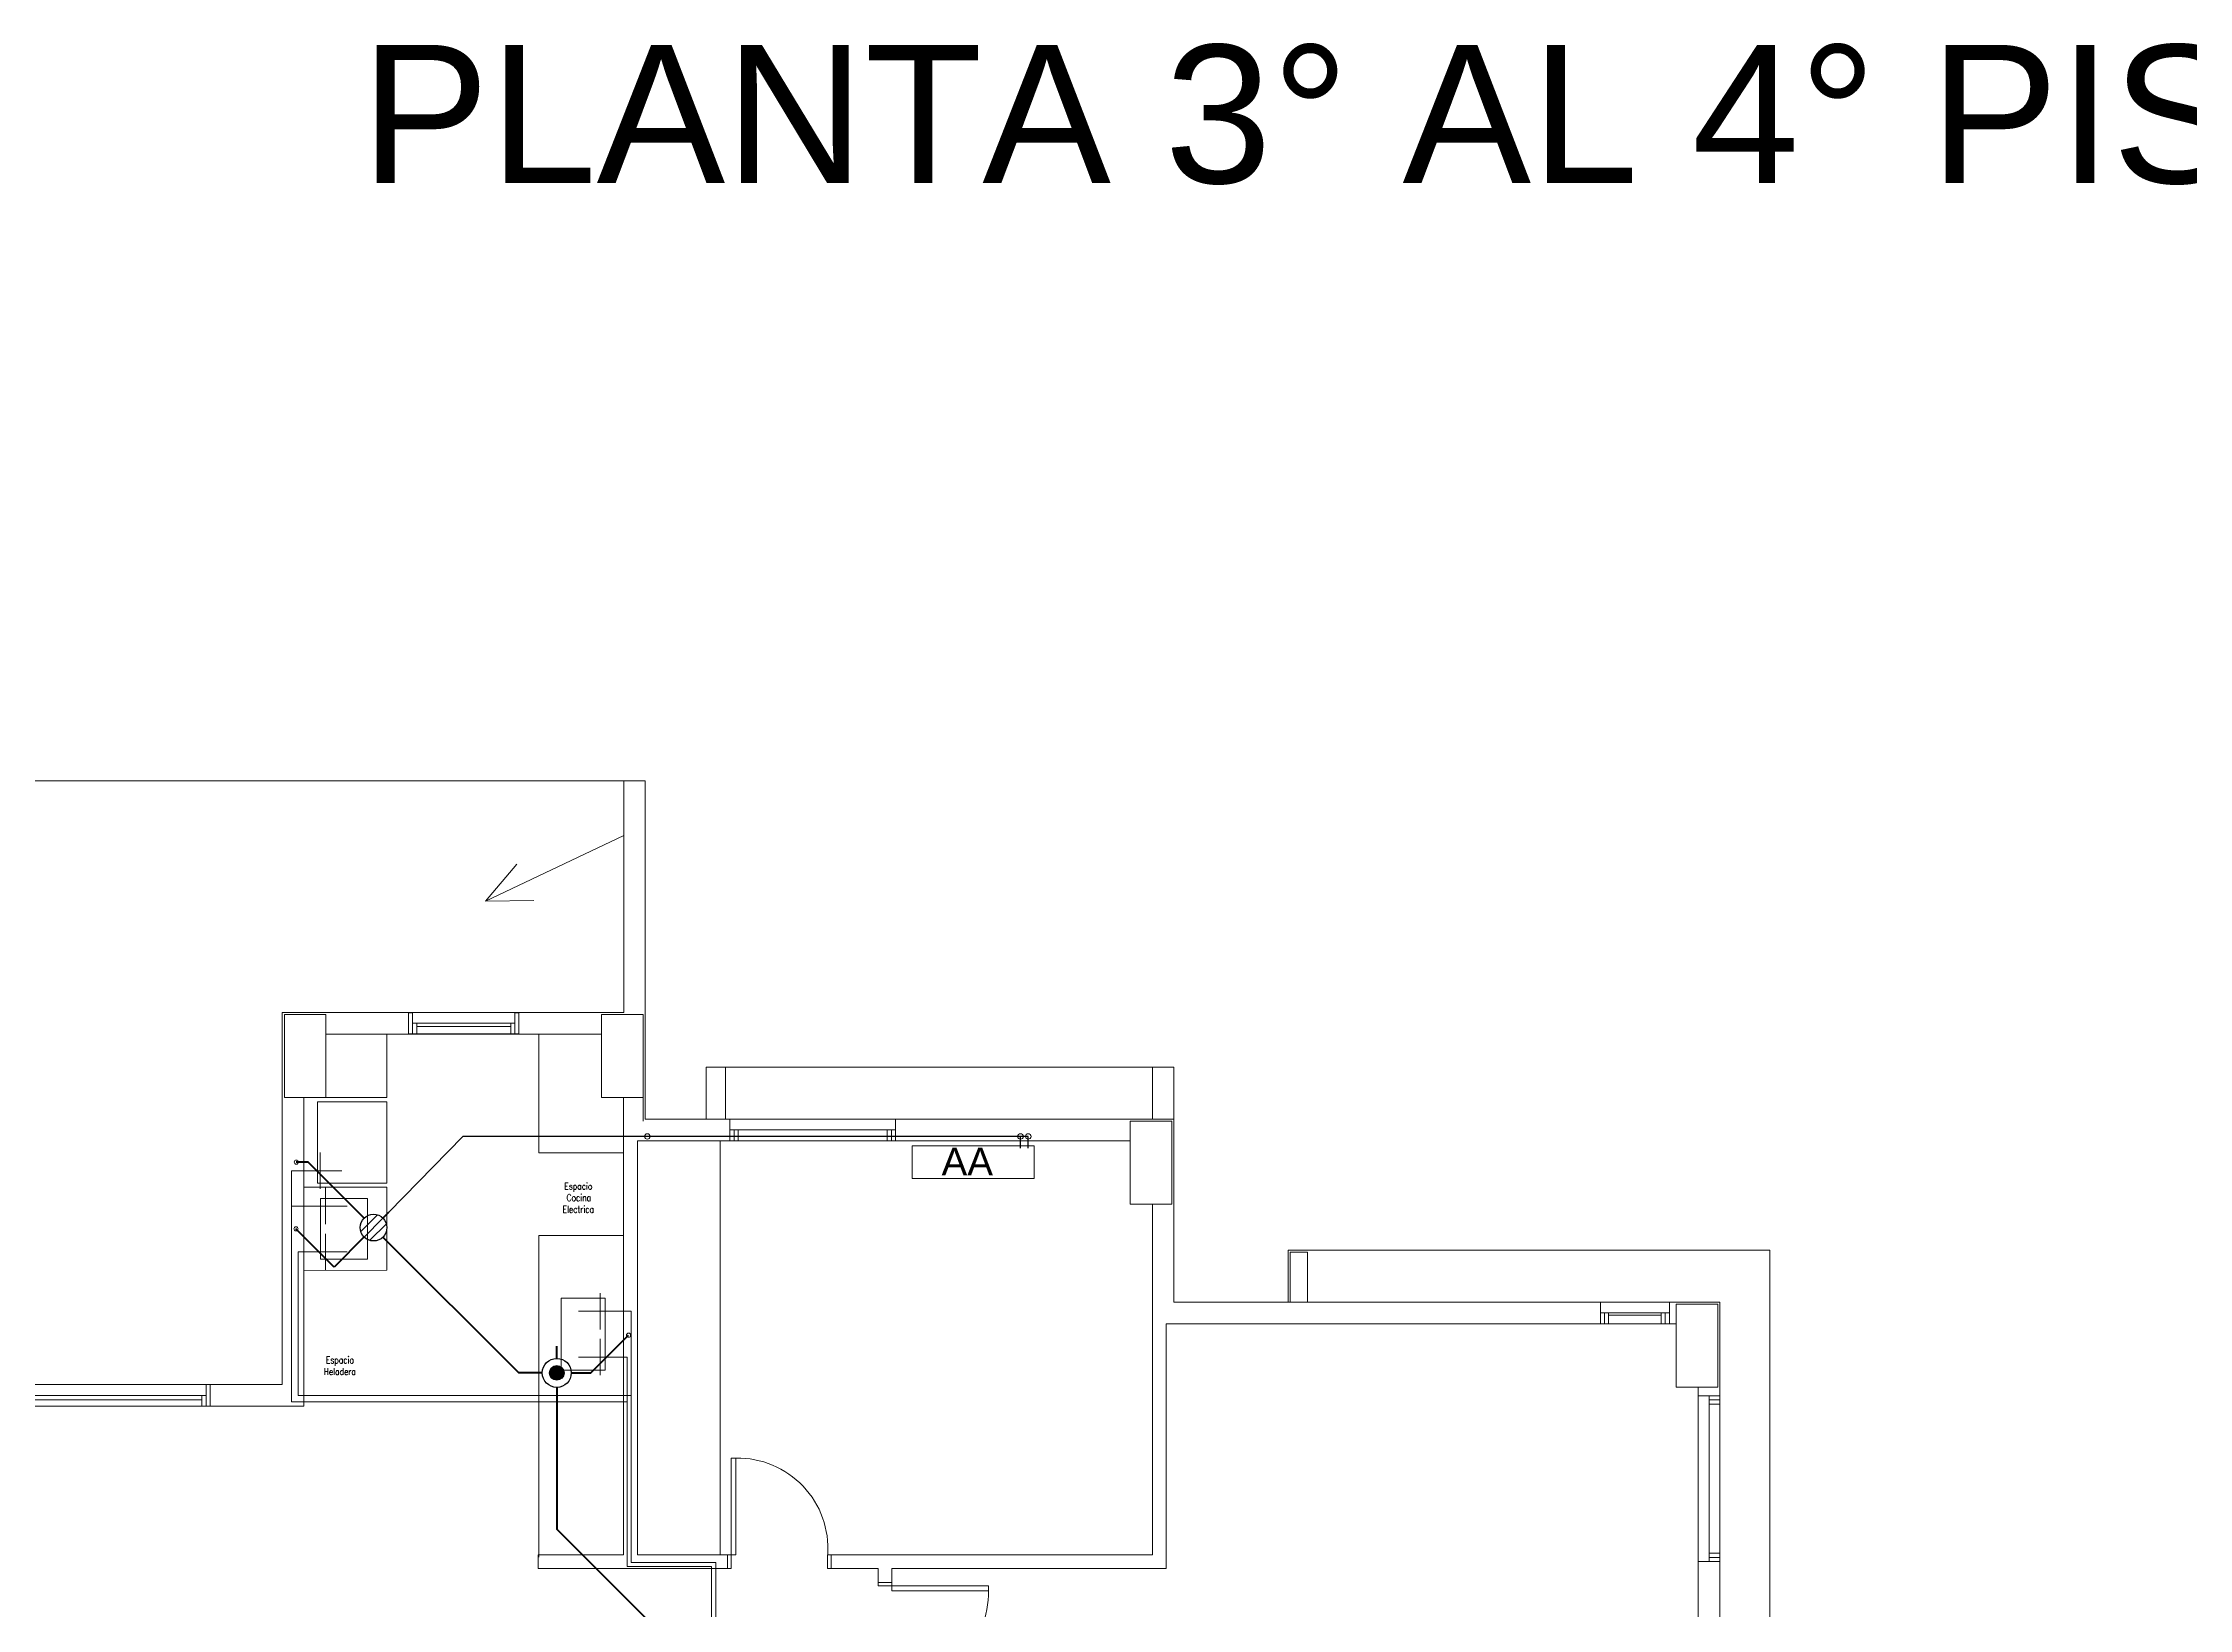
# Model space of a CAD drawing. Header units: millimetres. Extents: x 539 to 842, y -453 to -96.
# Drawn here: x 756.59 to 772.14, y -287.8 to -276.47 of the extents above; entities that cross this region are included whole.
import ezdxf

# ---------------------------------------------------------------- set-up
doc = ezdxf.new("R2010")
doc.units = ezdxf.units.MM
doc.header["$LTSCALE"] = 0.1
doc.linetypes.add('ACAD_ISO02W100', pattern=[15, 12, -3])
doc.linetypes.add('CONTINUA', pattern=[0])
doc.layers.get('0').update_dxf_attribs({"lineweight": 5})
for name, color, linetype, lineweight in [('00-Agua Caliente', 1, 'Continuous', 20), ('00-Agua Fria', 5, 'ACAD_ISO02W100', 20), ('A-DOOR-FRAM', 7, 'Continuous', 5), ('Arq-Equipamiento', 250, 'Continuous', 5)]:
    doc.layers.add(name, color=color, linetype=linetype, lineweight=lineweight)
doc.layers.add('00-Pluvial', color=40, linetype='Continuous')
doc.layers.add('00-Secundario', color=24, linetype='Continuous')
doc.layers.add('00-Primario', color=7, linetype='Continuous', true_color=0xff2400)
doc.styles.add('Romans 1.50', font='romans.shx', dxfattribs={"width": 0.8, "height": 0.15})
doc.styles.get("Standard").update_dxf_attribs({"font": 'arial.ttf'})

# ---------------------------------------------------------------- blocks, each defined once
blk = doc.blocks.new('2-2P F')
at = {"color": 8, "lineweight": 18}
for p, q in [((744.734, -281.808), (760.799, -281.808)), ((760.954, -281.808), (760.799, -281.808)), ((760.799, -281.808), (760.799, -283.485)), ((760.954, -284.257), (760.954, -281.808)), ((758.326, -283.485), (758.326, -286.179)), ((759.24, -283.485), (758.326, -283.485)), ((758.482, -283.5), (758.341, -283.5)), ((758.341, -283.5), (758.341, -284.1)), ((758.641, -283.5), (758.482, -283.5)), ((758.641, -283.625), (758.641, -283.5)), ((758.641, -283.5), (758.641, -283.641)), ((759.24, -283.487), (759.24, -283.485)), ((759.24, -283.485), (760.04, -283.485)), ((759.27, -283.487), (759.24, -283.487)), ((759.24, -283.487), (759.24, -283.639)), ((759.27, -283.639), (759.27, -283.487)), ((760.04, -283.487), (760.01, -283.487)), ((760.01, -283.487), (760.01, -283.639)), ((760.799, -283.485), (760.04, -283.485)), ((760.04, -283.485), (760.04, -283.487)), ((760.04, -283.639), (760.04, -283.487)), ((760.814, -283.5), (760.639, -283.5)), ((760.639, -283.5), (760.639, -283.625)), ((760.639, -283.641), (760.639, -283.5)), ((760.939, -283.5), (760.814, -283.5)), ((760.939, -283.641), (760.939, -283.5)), ((758.641, -283.626), (758.641, -283.625)), ((758.641, -283.639), (758.641, -283.626)), ((758.641, -283.64), (758.641, -283.639)), ((758.641, -283.641), (758.641, -283.64)), ((758.641, -284.1), (758.641, -283.641)), ((758.641, -283.641), (759.24, -283.641)), ((759.082, -284.1), (759.082, -283.641)), ((759.24, -283.641), (759.24, -283.639)), ((759.24, -283.639), (759.27, -283.639)), ((760.04, -283.641), (759.24, -283.641)), ((759.3, -283.563), (759.27, -283.563)), ((759.27, -283.563), (759.27, -283.639)), ((759.27, -283.639), (759.3, -283.639)), ((759.3, -283.639), (759.3, -283.563)), ((759.3, -283.563), (759.98, -283.563)), ((759.3, -283.577), (759.3, -283.587)), ((759.3, -283.587), (759.98, -283.587)), ((759.98, -283.639), (759.3, -283.639)), ((760.01, -283.563), (759.98, -283.563)), ((759.98, -283.563), (759.98, -283.639)), ((759.98, -283.587), (759.98, -283.577)), ((759.98, -283.639), (760.01, -283.639)), ((760.01, -283.639), (760.01, -283.563)), ((760.01, -283.639), (760.04, -283.639)), ((760.04, -283.639), (760.04, -283.641)), ((760.04, -283.641), (760.639, -283.641)), ((760.185, -283.641), (760.185, -284.5)), ((760.639, -283.625), (760.639, -283.626)), ((760.639, -283.626), (760.639, -283.639)), ((760.639, -283.639), (760.639, -283.64)), ((760.639, -283.64), (760.639, -283.641)), ((760.639, -283.641), (760.639, -284.1)), ((760.939, -284.1), (760.939, -283.641)), ((760.939, -283.641), (760.939, -284.272)), ((761.396, -284.257), (761.396, -283.88)), ((761.396, -283.88), (761.551, -283.88)), ((761.536, -283.88), (761.536, -284.257)), ((761.551, -283.88), (764.628, -283.88)), ((764.628, -284.257), (764.628, -283.88)), ((764.628, -283.88), (764.783, -283.88)), ((764.783, -285.582), (764.783, -283.88)), ((758.341, -284.1), (758.466, -284.1)), ((758.482, -284.1), (758.341, -284.1)), ((758.466, -284.1), (758.467, -284.1)), ((758.467, -284.1), (758.479, -284.1)), ((758.479, -284.1), (758.48, -284.1)), ((758.48, -284.1), (758.482, -284.1)), ((758.482, -284.1), (758.641, -284.1)), ((758.482, -286.335), (758.482, -284.1)), ((758.641, -284.1), (759.082, -284.1)), ((760.639, -284.1), (760.798, -284.1)), ((760.798, -284.1), (760.798, -287.41)), ((760.939, -284.1), (760.798, -284.1)), ((760.814, -284.1), (760.939, -284.1)), ((761.568, -284.257), (760.954, -284.257)), ((761.568, -284.335), (761.568, -284.257)), ((761.568, -284.257), (762.768, -284.257)), ((764.783, -284.257), (762.768, -284.257)), ((762.768, -284.257), (762.768, -284.335)), ((764.643, -284.272), (764.468, -284.272)), ((764.468, -284.272), (764.468, -284.397)), ((764.468, -284.413), (764.468, -284.272)), ((764.768, -284.272), (764.643, -284.272)), ((764.768, -284.872), (764.768, -284.272)), ((760.898, -287.41), (760.898, -284.413)), ((760.898, -284.413), (761.568, -284.413)), ((761.498, -284.413), (761.498, -287.41)), ((761.598, -284.335), (761.568, -284.335)), ((761.568, -284.335), (761.568, -284.413)), ((761.568, -284.413), (761.598, -284.413)), ((761.628, -284.335), (761.598, -284.335)), ((761.598, -284.335), (761.598, -284.413)), ((761.598, -284.413), (761.598, -284.335)), ((761.598, -284.413), (761.628, -284.413)), ((762.708, -284.335), (761.628, -284.335)), ((761.628, -284.335), (761.628, -284.351)), ((761.628, -284.413), (761.628, -284.335)), ((762.708, -284.413), (761.628, -284.413)), ((762.708, -284.351), (762.708, -284.335)), ((762.738, -284.335), (762.708, -284.335)), ((762.708, -284.335), (762.708, -284.413)), ((762.708, -284.413), (762.738, -284.413)), ((762.738, -284.413), (762.738, -284.335)), ((762.768, -284.335), (762.738, -284.335)), ((762.738, -284.335), (762.738, -284.413)), ((762.738, -284.413), (762.768, -284.413)), ((762.768, -284.413), (762.768, -284.335)), ((762.768, -284.413), (764.468, -284.413)), ((764.468, -284.397), (764.468, -284.398)), ((764.468, -284.398), (764.468, -284.411)), ((764.468, -284.411), (764.468, -284.412)), ((764.468, -284.412), (764.468, -284.413)), ((764.468, -284.413), (764.468, -284.872)), ((760.185, -284.5), (760.797, -284.5)), ((759.082, -284.75), (758.482, -284.75)), ((759.082, -285.351), (759.082, -284.75)), ((758.602, -285.271), (758.602, -284.831)), ((758.602, -284.831), (758.942, -284.831)), ((758.942, -284.831), (758.942, -285.271)), ((764.468, -284.872), (764.643, -284.872)), ((764.628, -284.872), (764.628, -287.41)), ((764.643, -284.872), (764.768, -284.872)), ((764.768, -284.872), (764.643, -284.872)), ((760.798, -285.1), (760.185, -285.1)), ((760.185, -285.1), (760.185, -287.427)), ((765.612, -285.582), (765.612, -285.205)), ((765.612, -285.205), (765.767, -285.205)), ((765.627, -285.22), (765.627, -285.582)), ((765.627, -285.22), (765.752, -285.22)), ((765.752, -285.22), (765.752, -285.582)), ((765.767, -285.205), (769.1, -285.205)), ((769.1, -285.205), (769.1, -289.588)), ((758.482, -285.352), (759.082, -285.351)), ((758.942, -285.271), (758.602, -285.271)), ((760.345, -285.554), (760.665, -285.554)), ((760.345, -286.074), (760.345, -285.554)), ((760.665, -285.554), (760.665, -286.074)), ((767.873, -285.582), (764.783, -285.582)), ((767.873, -285.66), (767.873, -285.582)), ((767.873, -285.582), (768.373, -285.582)), ((767.903, -285.66), (767.873, -285.66)), ((767.873, -285.66), (767.873, -285.738)), ((767.933, -285.66), (767.903, -285.66)), ((767.903, -285.66), (767.903, -285.738)), ((767.903, -285.738), (767.903, -285.66)), ((768.313, -285.66), (767.933, -285.66)), ((767.933, -285.66), (767.933, -285.675)), ((767.933, -285.738), (767.933, -285.66)), ((767.933, -285.675), (768.313, -285.675)), ((768.313, -285.675), (768.313, -285.66)), ((768.343, -285.66), (768.313, -285.66)), ((768.313, -285.66), (768.313, -285.738)), ((768.343, -285.738), (768.343, -285.66)), ((768.373, -285.66), (768.343, -285.66)), ((768.343, -285.66), (768.343, -285.738)), ((768.738, -285.582), (768.373, -285.582)), ((768.373, -285.582), (768.373, -285.66)), ((768.373, -285.738), (768.373, -285.66)), ((768.582, -285.597), (768.423, -285.597)), ((768.423, -285.597), (768.423, -285.722)), ((768.423, -285.738), (768.423, -285.597)), ((768.723, -285.597), (768.582, -285.597)), ((768.723, -286.197), (768.723, -285.597)), ((768.723, -285.597), (768.723, -286.197)), ((768.723, -285.597), (768.723, -285.597)), ((768.738, -286.26), (768.738, -285.582)), ((764.728, -285.738), (767.873, -285.738)), ((764.728, -287.51), (764.728, -285.738)), ((767.873, -285.738), (767.903, -285.738)), ((767.903, -285.738), (767.933, -285.738)), ((768.313, -285.738), (767.933, -285.738)), ((768.313, -285.738), (768.343, -285.738)), ((768.343, -285.738), (768.373, -285.738)), ((768.373, -285.738), (768.423, -285.738)), ((768.423, -285.722), (768.423, -285.723)), ((768.423, -285.723), (768.423, -285.735)), ((768.423, -285.735), (768.423, -285.736)), ((768.423, -285.736), (768.423, -285.738)), ((768.423, -285.738), (768.423, -286.197)), ((756.134, -286.179), (757.774, -286.179)), ((757.804, -286.179), (757.774, -286.179)), ((757.774, -286.179), (757.774, -286.335)), ((758.326, -286.179), (757.804, -286.179)), ((757.804, -286.335), (757.804, -286.179)), ((760.665, -286.074), (760.345, -286.074)), ((756.134, -286.257), (757.744, -286.257)), ((757.744, -286.288), (756.134, -286.288)), ((757.744, -286.335), (756.134, -286.335)), ((757.774, -286.257), (757.744, -286.257)), ((757.744, -286.257), (757.744, -286.335)), ((757.744, -286.302), (757.744, -286.288)), ((757.744, -286.335), (757.774, -286.335)), ((757.774, -286.335), (757.774, -286.257)), ((757.774, -286.335), (757.804, -286.335)), ((757.804, -286.335), (758.482, -286.335)), ((768.423, -286.197), (768.582, -286.197)), ((768.582, -286.197), (768.584, -286.197)), ((768.582, -286.197), (768.582, -286.26)), ((768.723, -286.197), (768.582, -286.197)), ((768.582, -286.26), (768.66, -286.26)), ((768.582, -287.46), (768.582, -286.26)), ((768.584, -286.197), (768.585, -286.197)), ((768.585, -286.197), (768.597, -286.197)), ((768.597, -286.197), (768.598, -286.197)), ((768.598, -286.197), (768.723, -286.197)), ((768.66, -286.26), (768.738, -286.26)), ((768.66, -286.29), (768.66, -286.26)), ((768.66, -286.29), (768.738, -286.29)), ((768.66, -286.32), (768.66, -286.29)), ((768.738, -286.29), (768.66, -286.29)), ((768.66, -286.32), (768.676, -286.32)), ((768.66, -287.4), (768.66, -286.32)), ((768.738, -286.32), (768.66, -286.32)), ((768.738, -286.26), (768.738, -286.29)), ((768.738, -286.29), (768.738, -286.32)), ((768.738, -287.4), (768.738, -286.32)), ((761.611, -286.71), (761.576, -286.71)), ((761.576, -286.71), (761.576, -287.41)), ((761.611, -287.41), (761.611, -286.71)), ((760.798, -287.41), (760.178, -287.41)), ((760.178, -287.41), (760.178, -287.51)), ((761.551, -287.41), (760.898, -287.41)), ((761.576, -287.41), (761.551, -287.41)), ((761.551, -287.41), (761.551, -287.51)), ((761.576, -287.41), (761.611, -287.41)), ((761.576, -287.51), (761.576, -287.41)), ((762.301, -287.41), (762.276, -287.41)), ((762.276, -287.41), (762.276, -287.51)), ((764.628, -287.41), (762.301, -287.41)), ((762.301, -287.51), (762.301, -287.41)), ((768.676, -287.4), (768.66, -287.4)), ((768.66, -287.4), (768.738, -287.4)), ((768.66, -287.43), (768.66, -287.4)), ((768.738, -287.4), (768.738, -287.43)), ((760.179, -287.508), (760.178, -287.508)), ((760.178, -287.51), (761.551, -287.51)), ((761.551, -287.51), (761.576, -287.51)), ((762.276, -287.51), (762.301, -287.51)), ((762.301, -287.51), (762.641, -287.51)), ((762.641, -287.51), (762.641, -287.611)), ((762.741, -287.51), (764.728, -287.51)), ((762.741, -287.611), (762.741, -287.51)), ((768.582, -287.46), (768.582, -289.606)), ((768.66, -287.46), (768.582, -287.46)), ((768.738, -287.43), (768.66, -287.43)), ((768.66, -287.43), (768.738, -287.43)), ((768.66, -287.46), (768.66, -287.43)), ((768.738, -287.46), (768.66, -287.46)), ((768.738, -287.43), (768.738, -287.46)), ((768.738, -291.345), (768.738, -287.46)), ((762.741, -287.611), (762.641, -287.611)), ((762.641, -287.611), (762.641, -287.636)), ((762.641, -287.636), (762.741, -287.636)), ((762.741, -287.636), (762.741, -287.611)), ((763.441, -287.636), (762.741, -287.636)), ((762.741, -287.636), (762.741, -287.671)), ((762.741, -287.671), (763.441, -287.671)), ((763.441, -287.671), (763.441, -287.636))]:
    blk.add_line(p, q, dxfattribs=at)
blk.add_lwpolyline([(759.082, -284.131), (759.082, -284.721), (758.582, -284.721), (758.582, -284.131)], close=True, dxfattribs=at)
for centre, start, end in [((761.625, -287.364), 355.8984, 91.164), ((762.788, -287.684), 265.8984, 1.164)]:
    blk.add_arc(centre, 0.653, start, end, dxfattribs=at)
at = {"layer": 'Arq-Equipamiento', "color": 8, "linetype": 'CONTINUA', "lineweight": 18}
blk.add_lwpolyline([(762.887, -284.451), (763.773, -284.451), (763.773, -284.687), (762.887, -284.687)], close=True, dxfattribs=at)
at = {"color": 8, "lineweight": 18, "style": 'Romans 1.50', "width": 0.8}
for s, p in [('Espacio', (760.368, -284.767)), ('Electrica', (760.356, -284.934)), ('Cocina', (760.385, -284.851)), ('Espacio', (758.641, -286.026)), ('Heladera', (758.626, -286.109))]:
    blk.add_text(s, height=0.05, dxfattribs=at).set_placement(p)
at = {"color": 8, "lineweight": 18, "insert": (763.101, -284.464), "char_height": 0.2, "attachment_point": 1}
blk.add_mtext_dynamic_manual_height_columns('AA', width=1, gutter_width=12.5, heights=[0], dxfattribs=at)

msp = doc.modelspace()

# ---------------------------------------------------------------- hatches: boundary and pattern name
at = {"layer": '00-Primario', "lineweight": 100}
msp.add_hatch(color=256, dxfattribs=at).paths.add_polyline_path([(760.314, -286.147, 1), (760.314, -286.042, 1)])

# ---------------------------------------------------------------- linework, layer by layer
at = {"layer": '00-Agua Caliente', "color": 1, "linetype": 'Continuous', "lineweight": 20}
for p, q in [((758.639, -285.348), (758.639, -285.086)), ((758.44, -285.217), (758.795, -285.217)), ((760.628, -285.517), (760.628, -285.779)), ((760.853, -285.648), (760.472, -285.648))]:
    msp.add_line(p, q, dxfattribs=at)
at = {"layer": '00-Agua Caliente', "linetype": 'CONTINUA'}
for points in [[(758.44, -285.217), (758.44, -286.257), (760.853, -286.257)], [(760.853, -285.648), (760.853, -287.466), (761.466, -287.466), (761.466, -288.506)]]:
    msp.add_lwpolyline(points, dxfattribs=at)
at = {"layer": '00-Agua Fria', "color": 5, "linetype": 'Continuous', "lineweight": 20}
for p, q in [((758.393, -284.63), (758.757, -284.63)), ((758.601, -284.761), (758.601, -284.499)), ((758.639, -285.017), (758.639, -284.755)), ((758.393, -284.886), (758.795, -284.886)), ((760.628, -285.848), (760.628, -286.11)), ((760.824, -285.979), (760.472, -285.979))]:
    msp.add_line(p, q, dxfattribs=at)
at = {"layer": '00-Agua Fria', "ltscale": 3}
for points in [[(758.393, -284.63), (758.393, -286.304), (760.824, -286.304)], [(760.824, -285.979), (760.824, -287.495), (761.434, -287.495), (761.434, -288.532)]]:
    msp.add_lwpolyline(points, dxfattribs=at)
at = {"layer": '00-Pluvial', "lineweight": 20}
for p, q in [((760.799, -282.204), (759.798, -282.678)), ((759.798, -282.678), (760.024, -282.41)), ((759.798, -282.678), (760.149, -282.673))]:
    msp.add_line(p, q, dxfattribs=at)
at = {"layer": '00-Primario', "lineweight": 40}
msp.add_lwpolyline([(759.055, -285.11), (760.039, -286.094)], dxfattribs=at)
at = {"layer": '00-Primario', "lineweight": 50}
for points in [[(760.561, -286.094), (760.834, -285.821)], [(760.314, -285.989), (760.314, -285.9)], [(760.209, -286.094), (760.039, -286.094)], [(760.419, -286.094), (760.561, -286.094)], [(760.314, -286.199), (760.314, -287.225), (762.03, -288.942)]]:
    msp.add_lwpolyline(points, dxfattribs=at)
at = {"layer": '00-Primario', "linetype": 'Continuous', "lineweight": 20}
msp.add_circle((760.834, -285.821), 0.0151, dxfattribs=at)
at = {"layer": '00-Primario', "lineweight": 30}
for radius in [0.105, 0.0526]:
    msp.add_circle((760.314, -286.094), radius, dxfattribs=at)
at = {"layer": '00-Secundario', "lineweight": 15}
for p, q in [((759.015, -284.949), (758.894, -285.069)), ((759.055, -284.973), (758.919, -285.11)), ((759.08, -285.014), (758.959, -285.134))]:
    msp.add_line(p, q, dxfattribs=at)
at = {"layer": '00-Secundario', "lineweight": 30}
for points in [[(763.729, -284.382), (759.634, -284.382), (759.097, -284.93)], [(763.673, -284.466), (763.673, -284.382)], [(763.729, -284.466), (763.729, -284.382)]]:
    msp.add_lwpolyline(points, dxfattribs=at)
at = {"layer": '00-Secundario', "lineweight": 50}
for points in [[(758.514, -284.568), (758.427, -284.568)], [(758.701, -285.328), (758.425, -285.051)]]:
    msp.add_lwpolyline(points, dxfattribs=at)
at = {"layer": '00-Secundario', "lineweight": 40}
for points in [[(758.919, -284.974), (758.514, -284.568)], [(759.055, -284.973), (759.097, -284.93)], [(758.92, -285.109), (758.701, -285.328)]]:
    msp.add_lwpolyline(points, dxfattribs=at)
at = {"layer": '00-Secundario', "linetype": 'CONTINUA', "lineweight": 20}
for centre in [(760.97, -284.382), (763.673, -284.382), (763.729, -284.382)]:
    msp.add_circle(centre, 0.02, dxfattribs=at)
at = {"layer": '00-Secundario', "linetype": 'Continuous', "lineweight": 20}
for centre in [(758.427, -284.568), (758.425, -285.051)]:
    msp.add_circle(centre, 0.0151, dxfattribs=at)
at = {"layer": '00-Secundario', "lineweight": 25}
msp.add_circle((758.987, -285.042), 0.0967, dxfattribs=at)

# ---------------------------------------------------------------- block references
at = {"color": 2, "linetype": 'CONTINUA', "lineweight": 13}
msp.add_blockref('2-2P F', (0, 0), dxfattribs=at)

# ---------------------------------------------------------------- texts
at = {"layer": 'A-DOOR-FRAM'}
msp.add_text('PLANTA 3° AL 4° PISO', height=1, dxfattribs=at).set_placement((758.894, -277.48))

doc.saveas('drawing.dxf')
